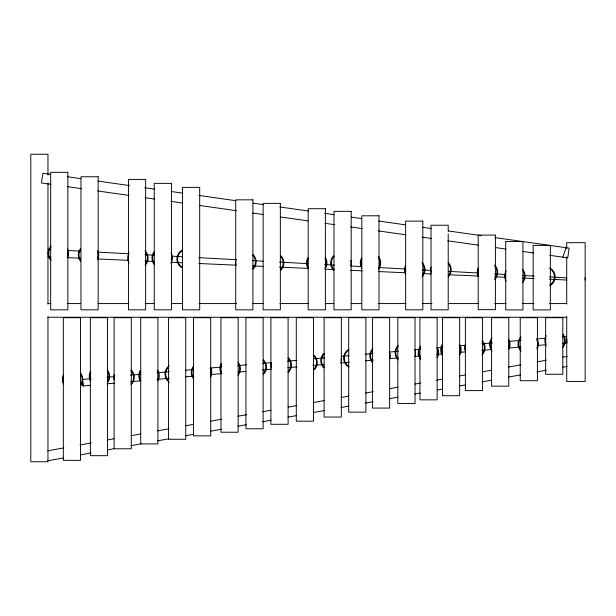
<?xml version="1.0" encoding="UTF-8"?>
<svg xmlns="http://www.w3.org/2000/svg" width="616" height="616" viewBox="0 0 616 616"><rect width="100%" height="100%" fill="white"/><g stroke="black" fill="none" stroke-linecap="round" stroke-linejoin="round"><path stroke-width="0.92" d="M562.855 257.172L566.173 247.155M47.802 450.804L63.887 447.886M79.972 444.96L91.33 442.896M107.415 439.97L114.037 438.769M131.069 435.674L140.533 433.957M157.565 430.861L168.923 428.798M185.955 425.702L193.524 424.324M210.556 421.228L221.906 419.165M237.992 416.239L246.508 414.691M262.601 411.773L271.117 410.225M288.142 407.13L296.658 405.582M313.69 402.487L324.101 400.593M341.133 397.497L348.702 396.127M365.735 393.031L373.304 391.653M389.389 388.727L397.905 387.179M414.938 384.084L420.62 383.052M436.705 380.134L442.38 379.102M459.413 376.006L465.088 374.975M482.12 371.879L491.583 370.154M508.616 367.059L520.92 364.826M537.006 361.9L546.469 360.183M562.554 357.257L567.282 356.402M47.671 460.814L63.756 457.896M80.788 454.8L91.191 452.906M107.276 449.988L113.906 448.779M130.939 445.684L141.341 443.797M157.427 440.871L168.784 438.808M185.816 435.712L193.386 434.334M210.418 431.238L221.775 429.175M237.861 426.257L246.377 424.709M262.462 421.783L270.978 420.235M288.011 417.14L296.527 415.592M313.559 412.497L323.97 410.603M341.002 407.507L348.571 406.137M365.604 403.041L373.173 401.663M389.258 398.737L397.774 397.189M414.807 394.094L420.482 393.062M437.514 389.974L442.242 389.112M459.274 386.016L464.957 384.985M481.989 381.889L491.452 380.172M508.485 377.077L520.782 374.836M536.867 371.918L546.33 370.193M562.416 367.275L567.151 366.412M82.244 379.456L91.168 378.663M107.153 377.238L114.16 376.615M130.453 375.159L140.995 374.22M157.28 372.772L169.439 371.687M185.732 370.231L193.694 369.523M209.987 368.075L221.483 367.051M237.768 365.596L246.392 364.826M262.385 363.401L271.31 362.608M287.595 361.153L296.881 360.329M313.467 358.851L324.671 357.85M341.256 356.371L348.925 355.694M365.211 354.239L372.88 353.553M389.166 352.106L398.452 351.274M414.737 349.826L420.79 349.287M436.775 347.863L442.827 347.324M459.775 345.815L465.827 345.276M481.812 343.851L492.353 342.912M508.947 341.433L521.097 340.348M536.428 338.977L545.352 338.184M562.3 336.675L566.435 336.305L567.02 342.835L562.885 343.197M90.791 385.27L82.821 385.986L82.49 382.251M107.076 383.822L114.745 383.137M130.738 381.712L140.617 380.834M157.565 379.317L169.362 378.27M185.354 376.846L193.978 376.076M210.564 374.597L221.768 373.596M238.053 372.149L246.015 371.44M262.308 369.985L271.594 369.161M287.88 367.706L296.804 366.913M312.797 365.488L324.594 364.433M340.579 363.009L349.203 362.239M365.496 360.791L373.458 360.083M389.451 358.658L398.375 357.858M414.66 356.41L420.412 355.894M436.698 354.446L442.45 353.93M459.397 352.421L465.45 351.882M481.735 350.435L491.322 349.58M509.224 347.978L521.02 346.931M537.013 345.507L545.938 344.714M505.751 241.572L522.938 241.572L522.938 309.925L505.736 309.925L505.736 241.572M533.179 245.391L550.365 245.391L550.365 309.925L533.171 309.925L533.171 245.391M48.017 249.365L50.897 249.519M48.017 256.733L50.897 256.864M566.728 277.862L549.433 276.915M585.146 277.862L585.146 280.01M566.728 280.01L549.433 279.233M47.963 303.572L50.851 303.572M67.213 303.572L80.688 303.572M98.013 303.572L128.813 303.572M145.168 303.572L153.831 303.572M171.156 303.572L182.706 303.572M199.068 303.572L236.606 303.572M252.968 303.572L263.556 303.572M279.918 303.572L308.785 303.572M325.148 303.572L333.81 303.572M351.135 303.572L361.723 303.572M378.085 303.572L405.998 303.572M422.36 303.572L431.985 303.572M448.348 303.572L478.178 303.572M494.54 303.572L506.09 303.572M522.453 303.572L534.003 303.572M549.403 303.572L566.728 303.572M47.963 317.255L566.728 317.255M67.175 257.596L80.681 258.196M97.921 258.974L128.713 260.352M144.991 261.084L154.647 261.515M170.932 262.254L182.505 262.77M198.837 263.502L236.305 265.18M252.583 265.912L263.201 266.389M279.533 267.121L308.354 268.414M324.64 269.146L334.296 269.577M350.573 270.316L362.154 270.832M378.432 271.564L405.382 272.772M422.622 273.543L431.323 273.935M448.563 274.713L478.393 276.045M494.679 276.776L505.297 277.254M522.537 278.032L534.118 278.548M68.137 250.473L80.681 251.159M97.921 252.106L128.713 253.8M144.991 254.693L154.647 255.224M171.887 256.171L182.505 256.749M198.837 257.65L236.305 259.706M252.583 260.606L263.201 261.184M279.533 262.085L308.354 263.663M324.64 264.564L334.296 265.088M350.573 265.989L361.192 266.566M379.394 267.575L405.382 269M422.622 269.947L431.323 270.424M448.563 271.371L477.438 272.957M494.679 273.904L505.297 274.482M522.537 275.437L534.118 276.068M50.466 174.32L42.85 173.235L41.472 182.967L50.989 184.323M67.598 176.761L80.919 178.655M98.052 181.096L129.452 185.562M144.683 187.726L154.2 189.081M171.325 191.522L182.752 193.147M198.93 195.449L236.044 200.731M253.168 203.172L263.64 204.658M279.818 206.961L308.37 211.026M324.547 213.329L334.065 214.684M351.197 217.125L361.661 218.611M378.794 221.052L405.436 224.84M422.568 227.281L431.131 228.498M448.263 230.938L481.573 235.674M494.894 237.576L569.122 248.14L567.744 257.865L549.657 255.294M67.167 186.625L81.443 188.658M97.621 190.96L129.021 195.426M145.199 197.728L154.716 199.084M170.894 201.386L182.313 203.01M199.445 205.451L236.559 210.734M252.737 213.036L263.209 214.522M280.334 216.963L307.938 220.89M325.063 223.331L334.58 224.678M350.758 226.981L362.177 228.613M378.363 230.915L405.959 234.842M422.137 237.145L431.654 238.5M447.832 240.802L478.286 245.137M495.41 247.57L505.882 249.064M523.015 251.497L533.479 252.991M82.544 379.433L83.121 385.955M566.728 248.402L566.728 242.689L585.146 242.689L585.146 381.481L566.728 381.481L566.728 316.632M566.728 256.918L566.728 304.119M448.217 231.3L448.217 225.233L431.023 225.233L431.023 309.84L448.217 309.84L448.217 233.88M82.837 382.69L82.837 385.339M47.963 174.975L47.963 154.254L30.8 154.254L30.8 461.746L47.963 461.746L47.963 316.647M47.963 182.975L47.963 304.158M550.042 267.96A10.233 10.233 0 0 1 550.042 285.685M549.695 268.568A9.54 9.54 0 0 1 549.695 285.085M522.745 269.446A10.233 10.233 0 0 1 522.745 282.605M506.044 281.142A10.233 10.233 0 0 1 506.044 270.909M523.169 271.256A9.54 9.54 0 0 1 523.169 280.796M505.69 278.494A9.54 9.54 0 0 1 505.69 273.558M494.71 265.103A10.233 10.233 0 0 1 494.71 279.579M478.201 276.669A10.233 10.233 0 0 1 478.201 268.014M494.779 266.212A9.54 9.54 0 0 1 494.779 278.478M478.262 274.813A9.54 9.54 0 0 1 478.262 269.877M448.202 262.408A10.233 10.233 0 0 1 448.202 276.884M431.077 272.295A10.233 10.233 0 0 1 431.077 266.998M448.271 263.517A9.54 9.54 0 0 1 448.271 275.775M421.998 262.408A10.233 10.233 0 0 1 421.998 276.884M405.49 273.974A10.233 10.233 0 0 1 405.49 265.319M423.023 264.88A9.54 9.54 0 0 1 423.023 274.413M405.551 272.118A9.54 9.54 0 0 1 405.551 267.175M378.324 256.387A10.233 10.233 0 0 1 378.324 269.546M361.623 268.083A10.233 10.233 0 0 1 361.623 257.85M378.74 258.196A9.54 9.54 0 0 1 378.74 267.737M361.838 266.998A9.54 9.54 0 0 1 361.838 258.936M333.641 270.201A10.233 10.233 0 0 1 333.641 255.732M350.758 260.322A10.233 10.233 0 0 1 350.758 265.619M334.134 269.708A9.54 9.54 0 0 1 334.134 256.225M325.587 257.85A10.233 10.233 0 0 1 325.587 268.083M307.854 268.083A10.233 10.233 0 0 1 307.854 257.85M324.978 258.196A9.54 9.54 0 0 1 324.978 267.737M308.462 267.737A9.54 9.54 0 0 1 308.462 258.196M280.896 255.732A10.233 10.233 0 0 1 280.896 270.201M280.403 256.225A9.54 9.54 0 0 1 280.403 269.708M253.153 254.639A10.233 10.233 0 0 1 253.153 269.115M236.028 264.526A10.233 10.233 0 0 1 236.028 259.228M252.66 255.132A9.54 9.54 0 0 1 252.66 268.622M181.966 267.914A10.233 10.233 0 0 1 181.966 250.188M182.321 267.313A9.54 9.54 0 0 1 182.321 250.789M171.032 252.96A10.233 10.233 0 0 1 171.032 263.194M154.331 264.657A10.233 10.233 0 0 1 154.331 251.497M153.908 262.847A9.54 9.54 0 0 1 153.908 253.307M171.379 255.609A9.54 9.54 0 0 1 171.379 260.545M145.145 250.835A10.233 10.233 0 0 1 145.145 265.311M129.044 263.194A10.233 10.233 0 0 1 129.044 252.96M145.214 251.944A9.54 9.54 0 0 1 145.214 264.21M128.698 260.545A9.54 9.54 0 0 1 128.698 255.609M97.79 250.604A10.233 10.233 0 0 1 97.79 259.259M80.673 261.515A10.233 10.233 0 0 1 80.673 248.348M80.257 259.698A9.54 9.54 0 0 1 80.257 250.165M97.728 252.46A9.54 9.54 0 0 1 97.728 257.403M67.567 248.987A10.233 10.233 0 0 1 67.567 257.642M51.051 260.545A10.233 10.233 0 0 1 51.051 246.077M50.989 259.444A9.54 9.54 0 0 1 50.989 247.178M67.506 250.843A9.54 9.54 0 0 1 67.506 255.779M562.916 334.211A10.233 10.233 0 0 1 562.916 347.378M546.215 345.915A10.233 10.233 0 0 1 546.215 335.681M563.34 336.028A9.54 9.54 0 0 1 563.34 345.568M545.868 343.266A9.54 9.54 0 0 1 545.868 338.33M537.083 338.862A10.233 10.233 0 0 1 537.083 349.103M520.974 351.22A10.233 10.233 0 0 1 520.974 336.744M536.859 339.947A9.54 9.54 0 0 1 536.859 348.017M520.913 350.111A9.54 9.54 0 0 1 520.913 337.853M508.685 339.277A10.233 10.233 0 0 1 508.685 349.511M491.976 350.974A10.233 10.233 0 0 1 491.976 337.814M508.462 340.355A9.54 9.54 0 0 1 508.462 348.425M491.56 349.164A9.54 9.54 0 0 1 491.56 339.624M482.082 340.432A10.233 10.233 0 0 1 482.082 354.908M464.957 350.319A10.233 10.233 0 0 1 464.957 345.022M482.151 341.534A9.54 9.54 0 0 1 482.151 353.8M459.79 344.675A10.233 10.233 0 0 1 459.79 354.908M442.065 354.908A10.233 10.233 0 0 1 442.065 344.675M459.19 345.022A9.54 9.54 0 0 1 459.19 354.562M442.665 354.562A9.54 9.54 0 0 1 442.665 345.022M437.275 347.54A10.233 10.233 0 0 1 437.275 357.773M420.566 359.236A10.233 10.233 0 0 1 420.566 346.077M437.052 348.625A9.54 9.54 0 0 1 437.052 356.687M420.15 357.426A9.54 9.54 0 0 1 420.15 347.886M415.199 350.011A10.233 10.233 0 0 1 415.199 355.309M398.075 359.898A10.233 10.233 0 0 1 398.075 345.422M398.005 358.789A9.54 9.54 0 0 1 398.005 346.523M389.928 353.114A10.233 10.233 0 0 1 389.928 358.412M372.803 363.001A10.233 10.233 0 0 1 372.803 348.525M372.734 361.9A9.54 9.54 0 0 1 372.734 349.634M348.718 367.028A10.233 10.233 0 0 1 348.718 349.295M349.072 366.42A9.54 9.54 0 0 1 349.072 349.903M341.079 358.835A10.233 10.233 0 0 1 341.079 362.393M323.762 367.852A10.233 10.233 0 0 1 323.762 353.376M324.255 367.359A9.54 9.54 0 0 1 324.255 353.869M314.275 355.355A10.233 10.233 0 0 1 314.275 369.823M313.783 355.848A9.54 9.54 0 0 1 313.783 369.33M288.488 357.819A10.233 10.233 0 0 1 288.488 372.295M271.363 367.706A10.233 10.233 0 0 1 271.363 362.408M287.995 358.312A9.54 9.54 0 0 1 287.995 371.802M263.509 359.852A10.233 10.233 0 0 1 263.509 374.328M263.017 360.345A9.54 9.54 0 0 1 263.017 373.835M237.999 362.146A10.233 10.233 0 0 1 237.999 375.313M221.298 373.85A10.233 10.233 0 0 1 221.298 363.609M238.423 363.964A9.54 9.54 0 0 1 238.423 373.496M221.521 372.765A9.54 9.54 0 0 1 221.521 364.695M210.372 367.259A10.233 10.233 0 0 1 210.372 377.493M193.663 378.955A10.233 10.233 0 0 1 193.663 365.796M210.718 369.908A9.54 9.54 0 0 1 210.718 374.844M193.247 377.146A9.54 9.54 0 0 1 193.247 367.606M169.331 382.397A10.233 10.233 0 0 1 169.331 365.627M168.453 380.757A9.54 9.54 0 0 1 168.453 367.267M157.896 370.532A10.233 10.233 0 0 1 157.896 380.765M140.171 380.765A10.233 10.233 0 0 1 140.171 370.532M157.296 370.878A9.54 9.54 0 0 1 157.296 380.418M140.771 380.418A9.54 9.54 0 0 1 140.771 370.878M131.3 370.047A10.233 10.233 0 0 1 131.3 384.523M114.176 379.933A10.233 10.233 0 0 1 114.176 374.636M130.808 370.547A9.54 9.54 0 0 1 130.808 384.03M107.292 369.831A10.233 10.233 0 0 1 107.292 382.99M90.591 381.527A10.233 10.233 0 0 1 90.591 371.294M107.715 371.64A9.54 9.54 0 0 1 107.715 381.181M90.814 380.442A9.54 9.54 0 0 1 90.814 372.38M80.434 372.834A10.233 10.233 0 0 1 80.434 386.001M63.733 384.538A10.233 10.233 0 0 1 63.733 374.297M80.858 374.651A9.54 9.54 0 0 1 80.858 384.184M63.386 381.889A9.54 9.54 0 0 1 63.386 376.946M67.86 172.326L50.666 172.326L50.666 309.84L67.86 309.84L67.86 172.326M98.16 176.769L80.966 176.769L80.966 309.84L98.16 309.84L98.16 176.769M145.653 179.41L128.451 179.41L128.451 309.84L145.653 309.84L145.653 179.41M171.441 183.368L154.246 183.368L154.246 309.84L171.441 309.84L171.441 183.368M199.692 187.387L182.498 187.387L182.498 309.84L199.692 309.84L199.692 187.387M252.914 199.83L235.72 199.83L235.72 309.84L252.914 309.84L252.914 199.83M280.349 203.38L263.155 203.38L263.155 309.84L280.349 309.84L280.349 203.38M325.387 208.701L308.192 208.701L308.192 309.84L325.387 309.84L325.387 208.701M351.182 211.365L333.98 211.365L333.98 309.84L351.182 309.84L351.182 211.365M379.017 215.8L361.823 215.8L361.823 309.84L379.017 309.84L379.017 215.8M422.83 221.121L405.636 221.121L405.636 309.84L422.83 309.84L422.83 221.121M495.41 235.096L478.208 235.096L478.208 309.656L495.41 309.656L495.41 235.096M80.527 317.702L63.333 317.702L63.333 460.352L80.527 460.352L80.527 317.702M107.554 317.702L90.352 317.702L90.352 455.678L107.554 455.678L107.554 317.702M131.3 317.702L114.099 317.702L114.099 448.779L131.3 448.779L131.3 317.702M157.912 317.702L140.718 317.702L140.718 443.897L157.912 443.897L157.912 317.702M185.747 317.702L168.553 317.702L168.553 439.27L185.747 439.27L185.747 317.702M210.726 317.702L193.532 317.702L193.532 435.858L210.726 435.858L210.726 317.702M238.153 317.702L220.959 317.702L220.959 432.224L238.153 432.224L238.153 317.702M263.132 317.702L245.93 317.702L245.93 428.775L263.132 428.775L263.132 317.702M288.103 317.702L270.909 317.702L270.909 424.285L288.103 424.285L288.103 317.702M313.49 317.702L296.288 317.702L296.288 421.182L313.49 421.182L313.49 317.702M341.326 317.702L324.132 317.702L324.132 417.047L341.326 417.047L341.326 317.702M365.896 317.702L348.695 317.702L348.695 412.142L365.896 412.142L365.896 317.702M389.635 317.702L372.441 317.702L372.441 408.077L389.635 408.077L389.635 317.702M415.022 317.702L397.828 317.702L397.828 403.549L415.022 403.549L415.022 317.702M437.129 317.702L419.935 317.702L419.935 399.846L437.129 399.846L437.129 317.702M459.652 317.702L442.457 317.702L442.457 395.718L459.652 395.718L459.652 317.702M482.574 317.702L465.38 317.702L465.38 390.606L482.574 390.606L482.574 317.702M508.778 317.702L491.583 317.702L491.583 386.163L508.778 386.163L508.778 317.702M537.437 317.702L520.243 317.702L520.243 380.711L537.437 380.711L537.437 317.702M562.824 317.702L545.63 317.702L545.63 374.274L562.824 374.274L562.824 317.702"/></g></svg>
